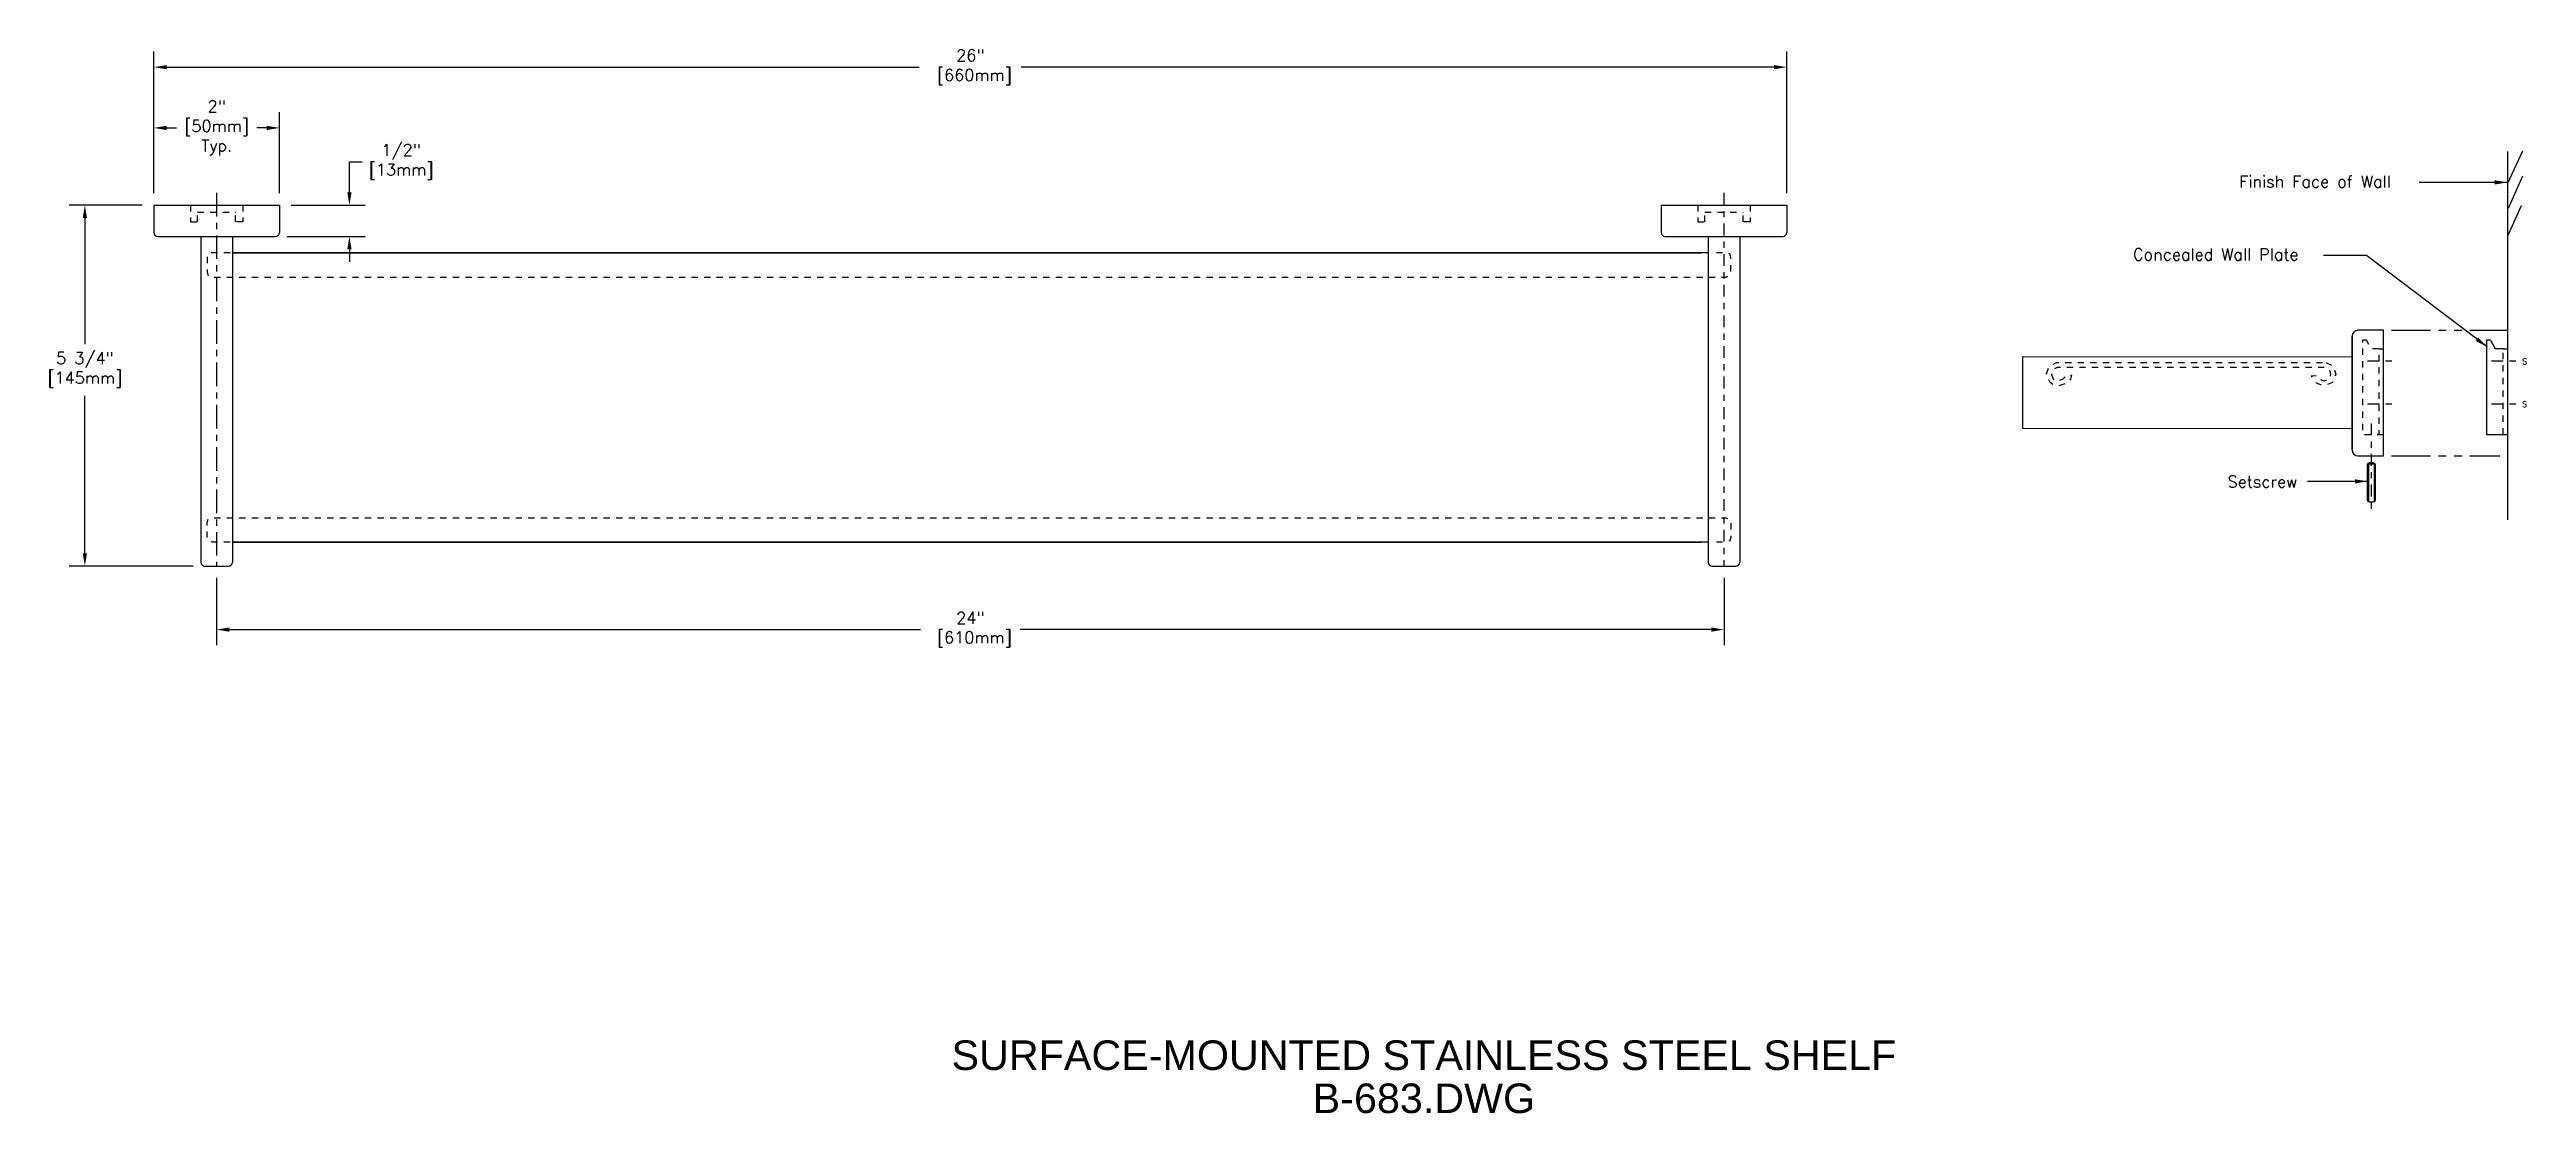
# Model space of a CAD drawing. Extents: x -6.6 to 32.9, y 0.3 to 17.2.
import ezdxf
from ezdxf.enums import TextEntityAlignment as Align

# ---------------------------------------------------------------- set-up
doc = ezdxf.new("R2010")
doc.units = 0
doc.header["$MEASUREMENT"] = 0
doc.header["$PDMODE"] = 35
doc.header["$PDSIZE"] = 0.000315
for name, pattern in [('CENTER2', [1.125, 0.75, -0.125, 0.125, -0.125]), ('HIDDEN2', [0.1875, 0.125, -0.0625]), ('PHANTOM', [2.5, 1.25, -0.25, 0.25, -0.25, 0.25, -0.25])]:
    doc.linetypes.add(name, pattern=pattern)
doc.layers.get('0').update_dxf_attribs({"linetype": 'CONTINUOUS'})
doc.layers.get('DEFPOINTS').update_dxf_attribs({"linetype": 'CONTINUOUS'})
for name, color, linetype in [('DETAIL', 4, 'CONTINUOUS'), ('DIM', 1, 'CONTINUOUS'), ('TEXT', 2, 'CONTINUOUS')]:
    doc.layers.add(name, color=color, linetype=linetype)
doc.styles.add('ARIAL_5', font='arial.ttf', dxfattribs={"height": 5})
doc.styles.add('DIM_S_5', font='simplex.shx', dxfattribs={"height": 0.1875})
doc.dimstyles.new('DIM_S_7', dxfattribs={"dimtxt": 0.12, "dimasz": 0.203125, "dimexe": 0.25, "dimexo": 0.1875, "dimgap": 0.09375, "dimtad": 0, "dimtih": 1, "dimtoh": 1, "dimdec": 4, "dimrnd": 0.0625, "dimzin": 4, "dimtxsty": 'DIM_S_5', "dimcen": 0.09375, "dimaunit": 1, "dimazin": 3, "dimtfac": 1, "dimtdec": 4, "dimtofl": 0, "dimtmove": 0, "dimatfit": 3, "dimtolj": 1, "dimtzin": 0})

# ---------------------------------------------------------------- blocks, each defined once
blk = doc.blocks.new('TBLK_TX')
blk = doc.blocks.new('*D2')
at = {"layer": 'DEFPOINTS', "color": 0, "linetype": 'CONTINUOUS'}
for p in [(-4.914, 14.731), (-6.012, 8.981), (-4.102, 8.981)]:
    blk.add_point(p, dxfattribs=at)
at = {"layer": 'DIM', "color": 0, "linetype": 'CONTINUOUS'}
for p, q in [((-5.102, 14.731), (-6.262, 14.731)), ((-6.012, 14.528), (-6.012, 12.517)), ((-6.012, 9.184), (-6.012, 11.695)), ((-4.289, 8.981), (-6.262, 8.981))]:
    blk.add_line(p, q, dxfattribs=at)
for points in [[(-6.046, 14.528), (-5.979, 14.528), (-6.012, 14.731)], [(-6.046, 9.184), (-5.979, 9.184), (-6.012, 8.981)]]:
    blk.add_solid(points, dxfattribs=at)
at = {"layer": 'DIM', "color": 0, "linetype": 'CONTINUOUS', "insert": (-6.012, 12.106), "char_height": 0.1875, "attachment_point": 5, "style": 'DIM_S_5'}
blk.add_mtext('\\A1;5 3/4"\\P[145mm]', dxfattribs=at)
blk = doc.blocks.new('*D3')
at = {"color": 0, "linetype": 'BYBLOCK'}
for p, q in [((-1.8, 14.934), (-1.8, 15.421)), ((-1.8, 15.421), (-1.597, 15.421)), ((-2.727, 14.731), (-1.55, 14.731)), ((-2.789, 14.231), (-1.55, 14.231)), ((-1.8, 14.028), (-1.8, 13.825))]:
    blk.add_line(p, q, dxfattribs=at)
for points in [[(-1.834, 14.934), (-1.766, 14.934), (-1.8, 14.731)], [(-1.834, 14.028), (-1.766, 14.028), (-1.8, 14.231)]]:
    blk.add_solid(points, dxfattribs=at)
at = {"layer": 'DEFPOINTS', "color": 0, "linetype": 'BYBLOCK'}
for p in [(-2.914, 14.731), (-2.977, 14.231), (-1.8, 14.231)]:
    blk.add_point(p, dxfattribs=at)
at = {"color": 0, "linetype": 'BYBLOCK', "insert": (-0.977, 15.421), "char_height": 0.1875, "attachment_point": 5, "style": 'DIM_S_5'}
blk.add_mtext('\\A1;1/2"\\P[13mm]', dxfattribs=at)
blk = doc.blocks.new('*D4')
at = {"color": 0, "linetype": 'BYBLOCK'}
for p, q in [((-4.914, 14.919), (-4.914, 16.21)), ((-2.914, 14.919), (-2.914, 16.21)), ((-4.711, 15.96), (-4.553, 15.96)), ((-3.117, 15.96), (-3.276, 15.96))]:
    blk.add_line(p, q, dxfattribs=at)
for points in [[(-4.711, 15.994), (-4.711, 15.926), (-4.914, 15.96)], [(-3.117, 15.994), (-3.117, 15.926), (-2.914, 15.96)]]:
    blk.add_solid(points, dxfattribs=at)
at = {"layer": 'DEFPOINTS', "color": 0, "linetype": 'BYBLOCK'}
for p in [(-2.914, 15.96), (-4.914, 14.731), (-2.914, 14.731)]:
    blk.add_point(p, dxfattribs=at)
at = {"color": 0, "linetype": 'BYBLOCK', "insert": (-3.914, 15.96), "char_height": 0.1875, "attachment_point": 5, "style": 'DIM_S_5'}
blk.add_mtext('\\A1;2"\\P[50mm]\\PTyp.', dxfattribs=at)
blk = doc.blocks.new('*D5')
at = {"layer": 'DEFPOINTS', "color": 0, "linetype": 'CONTINUOUS'}
for p in [(21.086, 16.928), (-4.914, 14.731), (21.086, 14.731)]:
    blk.add_point(p, dxfattribs=at)
at = {"layer": 'DIM', "color": 0, "linetype": 'CONTINUOUS'}
for p, q in [((-4.914, 14.919), (-4.914, 17.178)), ((21.086, 14.919), (21.086, 17.178)), ((-4.711, 16.928), (7.273, 16.928)), ((20.883, 16.928), (8.898, 16.928))]:
    blk.add_line(p, q, dxfattribs=at)
for points in [[(-4.711, 16.961), (-4.711, 16.894), (-4.914, 16.928)], [(20.883, 16.961), (20.883, 16.894), (21.086, 16.928)]]:
    blk.add_solid(points, dxfattribs=at)
at = {"layer": 'DIM', "color": 0, "linetype": 'CONTINUOUS', "insert": (8.086, 16.928), "char_height": 0.1875, "attachment_point": 5, "style": 'DIM_S_5'}
blk.add_mtext('\\A1;26"\\P [660mm]', dxfattribs=at)
blk = doc.blocks.new('*D6')
at = {"layer": 'DEFPOINTS', "color": 0, "linetype": 'CONTINUOUS'}
for p in [(-3.914, 8.981), (20.086, 8.981), (20.086, 7.97)]:
    blk.add_point(p, dxfattribs=at)
at = {"layer": 'DIM', "color": 0, "linetype": 'CONTINUOUS'}
for p, q in [((-3.914, 8.794), (-3.914, 7.72)), ((20.086, 8.794), (20.086, 7.72)), ((-3.711, 7.97), (7.291, 7.97)), ((19.883, 7.97), (8.88, 7.97))]:
    blk.add_line(p, q, dxfattribs=at)
for points in [[(-3.711, 8.004), (-3.711, 7.936), (-3.914, 7.97)], [(19.883, 8.004), (19.883, 7.936), (20.086, 7.97)]]:
    blk.add_solid(points, dxfattribs=at)
at = {"layer": 'DIM', "color": 0, "linetype": 'CONTINUOUS', "insert": (8.086, 7.97), "char_height": 0.1875, "attachment_point": 5, "style": 'DIM_S_5'}
blk.add_mtext('\\A1;24"\\P [610mm]', dxfattribs=at)

msp = doc.modelspace()

# ---------------------------------------------------------------- linework, layer by layer
at = {"layer": 'DETAIL', "linetype": 'CONTINUOUS'}
for p, q in [((-4.91418, 14.73109), (-2.91418, 14.73109)), ((-4.91418, 14.73109), (-4.91418, 14.29359)), ((-2.91418, 14.73109), (-2.91418, 14.29359)), ((19.08582, 14.73109), (19.08582, 14.29359)), ((19.08582, 14.73109), (21.08582, 14.73109)), ((21.08582, 14.73109), (21.08582, 14.29359)), ((-4.85168, 14.23109), (-2.97668, 14.23109)), ((-4.16418, 14.23109), (-4.16418, 9.0436)), ((-3.66418, 14.23109), (-3.66418, 9.0436)), ((19.14832, 14.23109), (21.02332, 14.23109)), ((19.83582, 14.23109), (19.83582, 9.0436)), ((20.33582, 14.23109), (20.33582, 9.0436)), ((32.56214, 13.45092), (32.56214, 10.08024)), ((30.08672, 10.83018), (30.08672, 12.64268)), ((30.08672, 12.63615), (30.08672, 10.84089)), ((30.58672, 12.73643), (30.18047, 12.73643)), ((30.58672, 10.73643), (30.58672, 12.73643)), ((30.08672, 12.31016), (24.83672, 12.31317)), ((24.83672, 12.31317), (24.83672, 11.17662)), ((32.22649, 12.58171), (32.22649, 11.07905)), ((32.28924, 12.58171), (32.36437, 12.44291)), ((32.4925, 12.44291), (32.36437, 12.44291)), ((24.83672, 11.17662), (30.08672, 11.17361)), ((32.22649, 11.07905), (32.4925, 11.07905)), ((30.18047, 10.73643), (30.58672, 10.73643)), ((-4.10168, 8.9811), (-3.72668, 8.9811)), ((19.89832, 8.9811), (20.27332, 8.9811))]:
    msp.add_line(p, q, dxfattribs=at)
at = {"layer": 'DETAIL', "linetype": 'HIDDEN2', "ltscale": 0.5}
for p, q in [((-4.33114, 14.73109), (-4.33114, 14.46545)), ((-4.21681, 14.46545), (-4.21681, 14.61677)), ((-4.21681, 14.61677), (-3.61155, 14.61677)), ((-3.61155, 14.46545), (-3.61155, 14.61677)), ((-3.49722, 14.73109), (-3.49722, 14.46545)), ((20.38845, 14.46545), (20.38845, 14.61677)), ((20.50278, 14.73109), (20.50278, 14.46545)), ((-4.33114, 14.46545), (-4.21681, 14.46545)), ((-3.49722, 14.46545), (-3.61155, 14.46545)), ((20.50278, 14.46545), (20.38845, 14.46545)), ((32.4925, 11.07905), (32.4925, 12.44291))]:
    msp.add_line(p, q, dxfattribs=at)
at = {"layer": 'DETAIL', "linetype": 'CENTER2', "ltscale": 0.5}
msp.add_line((-3.91418, 14.92378), (-3.91418, 8.9811), dxfattribs=at)
at = {"layer": 'DETAIL', "linetype": 'CENTER2', "ltscale": 0.25}
for p, q in [((20.08582, 14.92378), (20.08582, 8.9811)), ((30.33098, 12.25175), (30.77422, 12.25175)), ((32.3064, 12.25175), (32.74964, 12.25175)), ((30.33098, 11.56512), (30.77422, 11.56512)), ((32.3064, 11.56512), (32.74964, 11.56512))]:
    msp.add_line(p, q, dxfattribs=at)
at = {"layer": 'DETAIL', "linetype": 'PHANTOM', "ltscale": 0.5}
for p, q in [((30.71172, 12.73643), (32.56214, 12.73643)), ((30.71172, 10.73643), (32.43714, 10.73643))]:
    msp.add_line(p, q, dxfattribs=at)
at = {"layer": 'DETAIL', "linetype": 'CONTINUOUS'}
for points in [[(32.79752, 15.5883), (32.56214, 15.07383)], [(32.56214, 15.58494), (32.56214, 9.71726)], [(32.80088, 15.19152), (32.56887, 14.67705)], [(32.78071, 14.72076), (32.56214, 14.23611)], [(19.83582, 13.97218), (-3.66418, 13.97218)], [(-3.66199, 13.97218), (19.72383, 13.97218)], [(32.28924, 12.58171), (32.22649, 12.58171)], [(32.4939, 12.44291), (32.56214, 12.44291)], [(32.4925, 11.07905), (32.56214, 11.07905)], [(30.45859, 10.04423), (30.45859, 10.59158), (30.45023, 10.61665), (30.42377, 10.62361), (30.35692, 10.62361), (30.33603, 10.61665), (30.32767, 10.59158), (30.32767, 10.04423), (30.33324, 10.01359), (30.35692, 10.00244), (30.42377, 10.00244), (30.45023, 10.01219), (30.45859, 10.04423)], [(30.44466, 10.01219), (30.44466, 10.6069), (30.34578, 10.6069), (30.34578, 10.00662)], [(19.83582, 9.36443), (-3.66418, 9.36443)], [(-3.66199, 9.36443), (19.72383, 9.36443)]]:
    msp.add_lwpolyline(points, dxfattribs=at)
at = {"layer": 'DETAIL', "linetype": 'HIDDEN2', "ltscale": 0.5}
for points in [[(19.66886, 14.73109), (19.66886, 14.46545), (19.78319, 14.46545), (19.78319, 14.61677), (20.38845, 14.61677)], [(30.51848, 12.44291), (30.58672, 12.44291)], [(30.51709, 11.07905), (30.58672, 11.07905)]]:
    msp.add_lwpolyline(points, dxfattribs=at)
at = {"layer": 'DETAIL', "linetype": 'HIDDEN2', "ltscale": 0.5, "flags": 128}
for points in [[(-3.69973, 13.97218), (-3.98816, 13.97218), (-4.04532, 13.95536), (-4.0655, 13.89484), (-4.0655, 13.66282), (-4.04532, 13.60566), (-3.98816, 13.58548), (20.11725, 13.58548), (20.17778, 13.61354), (20.19459, 13.66282), (20.19459, 13.89484), (20.17778, 13.95536), (20.11725, 13.97218), (19.89762, 13.97218)], [(-3.69973, 9.36443), (-3.98816, 9.36443), (-4.04532, 9.38125), (-4.0655, 9.44177), (-4.0655, 9.67379), (-4.04532, 9.73095), (-3.98816, 9.75113), (20.11725, 9.75113), (20.17778, 9.72307), (20.19459, 9.67379), (20.19459, 9.44177), (20.17778, 9.38125), (20.11725, 9.36443), (19.89762, 9.36443)]]:
    msp.add_lwpolyline(points, dxfattribs=at)
for points in [[(29.66976, 12.22609), (29.79081, 12.16557), (29.8278, 12.03779), (29.774, 11.90329), (29.6395, 11.84948), (29.51844, 11.89656), (29.46464, 11.95372), (29.4411, 12.01089), (29.51508, 12.01761), (29.56888, 11.95709), (29.64286, 11.93019), (29.72356, 11.95709), (29.75046, 12.03779), (29.73029, 12.1084), (29.66303, 12.14203), (25.38818, 12.14203), (25.3243, 12.11176), (25.30076, 12.03779), (25.32766, 11.96045), (25.405, 11.93355), (25.48234, 11.96045), (25.53614, 12.02098), (25.6202, 12.02098), (25.60339, 11.95709), (25.54959, 11.89992), (25.41172, 11.84948), (25.34111, 11.86293), (25.27722, 11.90329), (25.22006, 12.04115), (25.26713, 12.1622), (25.3781, 12.22609)], [(30.31382, 12.58171), (30.25107, 12.58171), (30.25107, 11.07905), (30.51709, 11.07905), (30.51709, 12.44291), (30.38895, 12.44291)]]:
    msp.add_lwpolyline(points, close=True, dxfattribs=at)
at = {"layer": 'DETAIL', "linetype": 'CENTER2', "ltscale": 0.25}
msp.add_lwpolyline([(30.39174, 11.25454), (30.39174, 9.8562)], dxfattribs=at)
at = {"layer": 'DETAIL', "linetype": 'CONTINUOUS'}
for centre, radius, start, end in [((-4.85168, 14.29359), 0.0625, 180, 270), ((-2.97668, 14.29359), 0.0625, 270, 0), ((19.14832, 14.29359), 0.0625, 180, 270), ((21.02332, 14.29359), 0.0625, 270, 0), ((30.18047, 12.64268), 0.09375, 90, 180), ((30.18047, 10.83018), 0.09375, 180, 270), ((-4.10168, 9.0436), 0.0625, 180, 270), ((-3.72668, 9.0436), 0.0625, 270, 0), ((19.89832, 9.0436), 0.0625, 180, 270), ((20.27332, 9.0436), 0.0625, 270, 0)]:
    msp.add_arc(centre, radius, start, end, dxfattribs=at)

# ---------------------------------------------------------------- block references
at = {"layer": 'TEXT', "linetype": 'CONTINUOUS'}
ref = msp.add_blockref('TBLK_TX', (15.30786, 0.95627), dxfattribs=dict(at, xscale=0.09408000000000001, yscale=0.09408000000000001, zscale=0.09408000000000001))
ref.add_attrib('TITLE', 'SURFACE-MOUNTED STAINLESS STEEL SHELF', dxfattribs={"layer": '0', "height": 0.4704, "style": 'ARIAL_5'}).set_placement((15.30786, 0.95627), align=Align.CENTER)
ref.add_attrib('DWG_NAME', 'B-683.DWG', dxfattribs={"layer": '0', "height": 0.4704, "style": 'ARIAL_5'}).set_placement((15.30786, 0.26971), align=Align.CENTER)

# ---------------------------------------------------------------- texts
at = {"layer": 'DIM', "linetype": 'CONTINUOUS', "style": 'DIM_S_5'}
for s, height, p in [('Finish Face of Wall', 0.1875, (28.2905, 15.01196)), ('Concealed Wall Plate', 0.1875, (26.5979, 13.85104)), ('S', 0.09375, (32.79445, 12.19432)), ('S', 0.09375, (32.7918, 11.51367)), ('Setscrew', 0.1875, (28.10374, 10.23249))]:
    msp.add_text(s, height=height, dxfattribs=at).set_placement(p)

# ---------------------------------------------------------------- dimensions: what is measured, and where the dimension line sits
at = {"layer": 'DIM', "linetype": 'CONTINUOUS'}
for base, p1, p2, text, picture, middle in [((21.08582, 16.92754), (-4.91418, 14.73109), (21.08582, 14.73109), '<>\\P[]', '*D5', (8.08582, 16.92754)), ((-2.91418, 15.96), (-4.91418, 14.73109), (-2.91418, 14.73109), '<>\\P[50mm]\\PTyp.', '*D4', (-3.91418, 15.96)), ((20.08582, 7.96976), (-3.91418, 8.9811), (20.08582, 8.9811), '<>\\P[]', '*D6', (8.08582, 7.96976))]:
    dim = msp.add_linear_dim(base=base, p1=p1, p2=p2, text=text, dimstyle='DIM_S_7', override={"dimpost": '"'}, dxfattribs=at)
    dim.commit()
    dim.dimension.update_dxf_attribs({"geometry": picture, "text_midpoint": middle, "dimtype": 160})
for base, p1, p2, text, picture, middle in [((-1.80023, 14.23109), (-2.91418, 14.73109), (-2.97668, 14.23109), '<>\\P[13mm]', '*D3', (-0.97657, 15.42055)), ((-6.01247, 8.9811), (-4.91418, 14.73109), (-4.10168, 8.9811), '<>\\P[145mm]', '*D2', (-6.01247, 12.1061))]:
    dim = msp.add_linear_dim(base=base, p1=p1, p2=p2, angle=90, text=text, dimstyle='DIM_S_7', override={"dimpost": '"'}, dxfattribs=at)
    dim.commit()
    dim.dimension.update_dxf_attribs({"geometry": picture, "text_midpoint": middle, "dimtype": 160})

# ---------------------------------------------------------------- leaders
for points in [[(32.5614, 15.09289), (31.15631, 15.09289)], [(32.23583, 12.47225), (30.31668, 13.92816), (29.63127, 13.92816)], [(30.33382, 10.3312), (29.37424, 10.3312)]]:
    msp.add_leader(points, dimstyle='DIM_S_7', dxfattribs=at)

doc.saveas('drawing.dxf')
